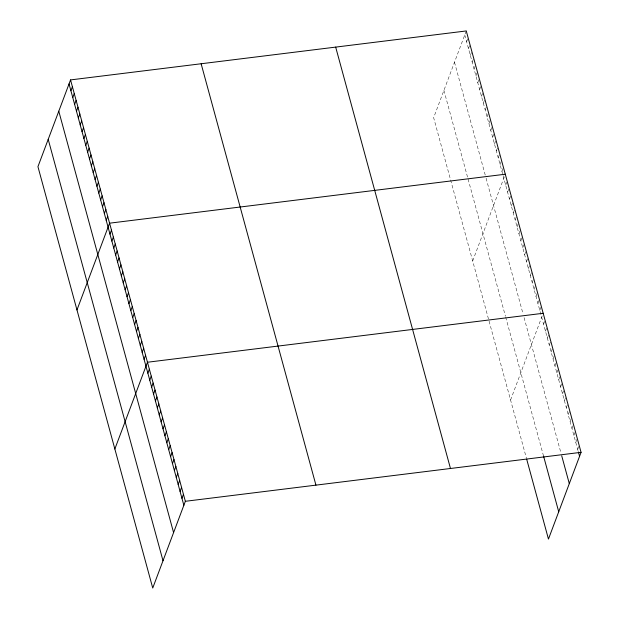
<?xml version="1.0" encoding="UTF-8"?>
<svg xmlns="http://www.w3.org/2000/svg" width="619" height="619" viewBox="0 0 619 619"><rect width="100%" height="100%" fill="white"/><g stroke="black" fill="none" stroke-linecap="round" stroke-linejoin="round"><path stroke-width="0.46" stroke-dasharray="3.1 2.32" d="M466.262 30.95L433.648 117.703L450.377 179.108M466.618 41.759L467.817 38.571M468.475 48.584L469.674 45.396M470.332 55.408L471.833 51.416M472.196 62.225L473.396 59.037M474.053 69.049L475.554 65.065M475.91 75.874L477.11 72.678M477.767 82.698L478.967 79.503M479.632 89.515L481.125 85.53M481.489 96.34L482.688 93.152M483.346 103.164L484.847 99.172M485.203 109.981L486.402 106.793M487.068 116.805L488.267 113.617M488.925 123.63L490.426 119.637M490.782 130.454L491.981 127.259M492.639 137.271L494.14 133.286M494.496 144.095L495.695 140.908M496.361 150.92L497.56 147.724M498.218 157.737L499.719 153.752M500.075 164.561L501.274 161.373M501.932 171.386L503.433 167.393M472.684 260.978L504.996 175.015M505.684 185.158L506.884 181.971M507.58 192.114L509.081 188.122M509.476 199.063L510.675 195.875M511.371 206.019L512.872 202.026M513.267 212.967L514.466 209.779M515.163 219.923L516.656 215.938M517.051 226.879L518.25 223.683M518.946 233.827L520.447 229.842M520.842 240.783L522.041 237.588M522.738 247.732L523.937 244.544M524.633 254.688L525.833 251.5M526.529 261.644L527.728 258.448M528.417 268.592L529.918 264.607M530.313 275.548L531.512 272.352M532.208 282.496L533.71 278.511M534.104 289.452L535.303 286.257M536 296.4L537.493 292.416M537.888 303.356L539.087 300.169M539.783 310.312L541.285 306.32M510.567 400.029L542.878 314.073M543.575 324.217L544.774 321.021M545.471 331.165L546.964 327.18M547.366 338.121L548.566 334.925M549.254 345.069L550.755 341.084M551.15 352.025L552.349 348.837M553.046 358.981L554.547 354.989M554.941 365.93L556.141 362.742M556.837 372.886L558.33 368.893M558.725 379.834L559.924 376.646M560.621 386.79L561.82 383.602M562.516 393.738L564.017 389.753M564.412 400.694L565.611 397.506M566.308 407.65L567.809 403.658M568.203 414.598L569.403 411.411M570.091 421.554L571.592 417.562M571.987 428.503L573.186 425.315M573.883 435.459L575.384 431.466M575.778 442.415L576.978 439.219M577.674 449.363L578.873 446.175M464.761 34.935L502.868 174.798M503.1 175.649L578.146 451.104M454.493 62.248L485.397 175.672M486.093 178.233L523.125 314.158M524.076 317.632L561.015 453.209M443.916 90.389L467.848 178.233M468.08 179.084L505.444 316.224M505.684 317.098L543.567 456.149M450.609 179.959L526.436 458.261"/><path stroke-width="0.93" d="M70.543 79.913L37.937 166.673L152.738 588.05L185.352 501.297L70.543 79.913L466.262 30.95L581.063 452.327L548.457 539.087L526.668 459.128M70.906 90.73L72.4 86.737M72.763 97.547L74.265 93.562M74.62 104.371L76.122 100.386M76.477 111.196L77.979 107.203M78.342 118.012L79.836 114.028M80.199 124.837L81.7 120.852M82.056 131.661L83.557 127.669M83.913 138.486L85.414 134.493M85.77 145.303L87.271 141.318M87.635 152.127L89.128 148.142M89.492 158.951L90.993 154.959M91.349 165.768L92.85 161.783M93.206 172.593L94.707 168.608M95.071 179.417L96.564 175.425M96.928 186.242L98.429 182.249M98.785 193.058L100.286 189.074M100.642 199.883L102.143 195.898M102.506 206.707L104 202.715M104.363 213.532L105.864 209.539M106.22 220.349L107.721 216.364M76.973 309.941L109.578 223.18L505.29 174.218M109.973 234.129L111.474 230.136M111.869 241.077L113.37 237.092M113.764 248.033L115.258 244.041M115.66 254.982L117.153 250.997M117.548 261.938L119.049 257.945M119.444 268.886L120.945 264.901M121.339 275.842L122.841 271.857M123.235 282.798L124.736 278.805M125.131 289.746L126.624 285.761M127.019 296.702L128.52 292.71M128.914 303.65L130.416 299.666M130.81 310.606L132.311 306.614M132.706 317.555L134.207 313.57M134.602 324.511L136.103 320.526M136.497 331.467L137.991 327.474M138.385 338.415L139.886 334.43M140.281 345.371L141.782 341.379M142.177 352.319L143.678 348.335M144.072 359.275L145.573 355.283M114.855 448.992L147.461 362.239L543.18 313.276M147.864 373.18L149.357 369.195M149.752 380.136L151.253 376.143M151.647 387.084L153.148 383.099M153.543 394.04L155.044 390.047M155.439 400.988L156.94 397.003M157.334 407.944L158.828 403.952M159.222 414.9L160.723 410.908M161.118 421.849L162.619 417.864M163.014 428.805L164.515 424.812M164.909 435.753L166.41 431.768M166.805 442.709L168.306 438.716M168.701 449.657L170.194 445.672M170.589 456.613L172.09 452.628M172.484 463.569L173.985 459.577M174.38 470.517L175.881 466.533M176.276 477.473L177.777 473.481M178.171 484.422L179.665 480.437M180.067 491.378L181.56 487.385M181.955 498.326L183.456 494.341M185.352 501.297L581.063 452.327M578.386 451.971L579.57 456.319M561.719 455.816L569.302 483.632M543.567 456.149L558.725 511.774M335.676 47.106L450.477 468.49M201.129 63.757L315.938 485.134M69.042 83.905L183.851 505.282M58.782 111.219L173.583 532.595M48.205 139.36L163.006 560.737"/></g></svg>
